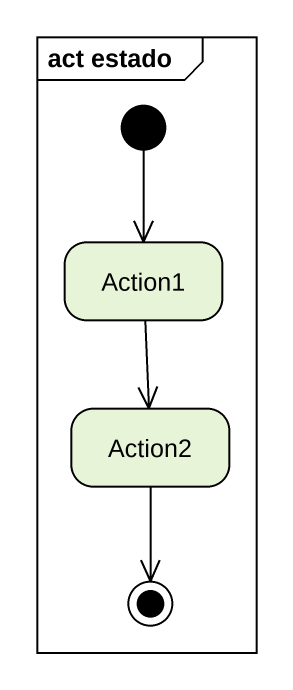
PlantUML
@startuml
mainframe act estado
hide empty description
state Action1
state Action2
[*] --> Action1
Action1 --> Action2
Action2 --> [*]
@enduml
